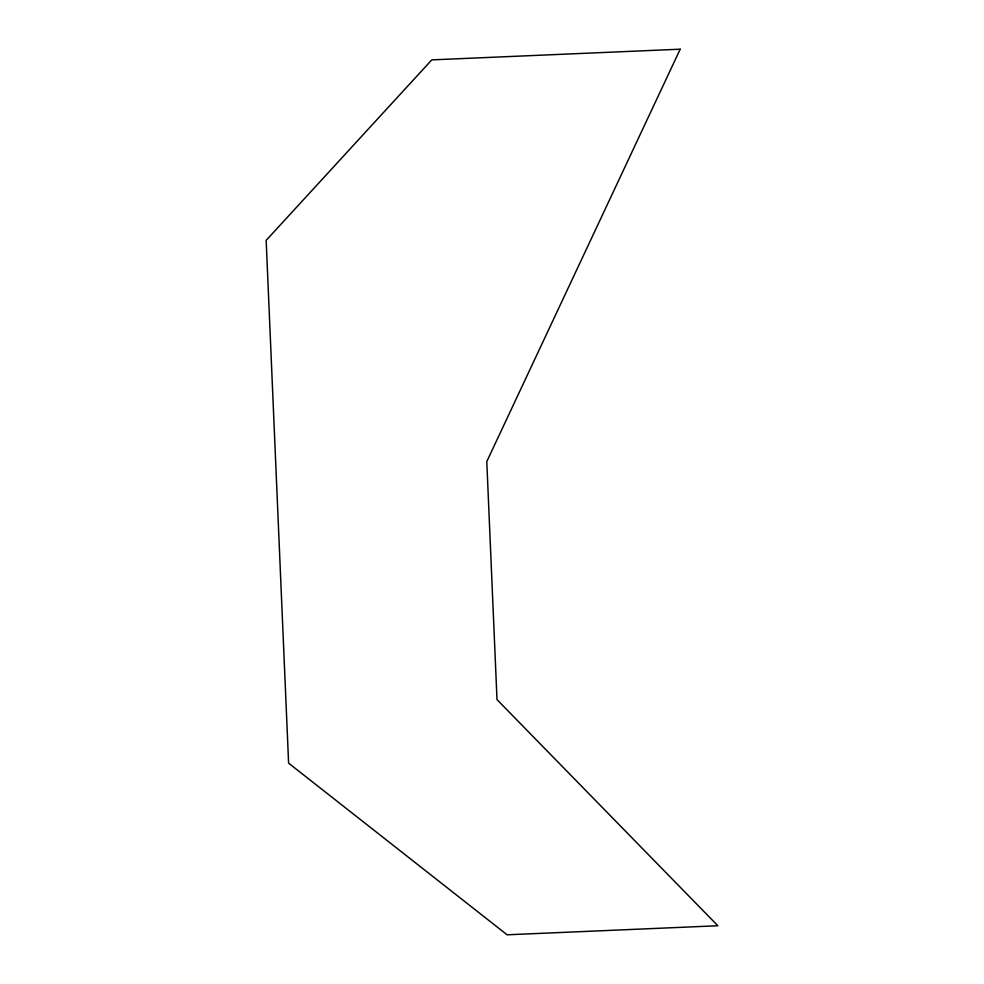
<?xml version="1.0" encoding="UTF-8"?>
<svg xmlns="http://www.w3.org/2000/svg" width="984" height="984" viewBox="0 0 984 984"><rect width="100%" height="100%" fill="white"/><g stroke="black" fill="none" stroke-linecap="round" stroke-linejoin="round"><path stroke-width="1.48" d="M680.19 49.2L486.785 461.582L497.006 699.612L717.84 925.747L507.117 934.8L288.607 763.154L266.16 240.379L431.791 59.876L680.19 49.2"/></g></svg>
